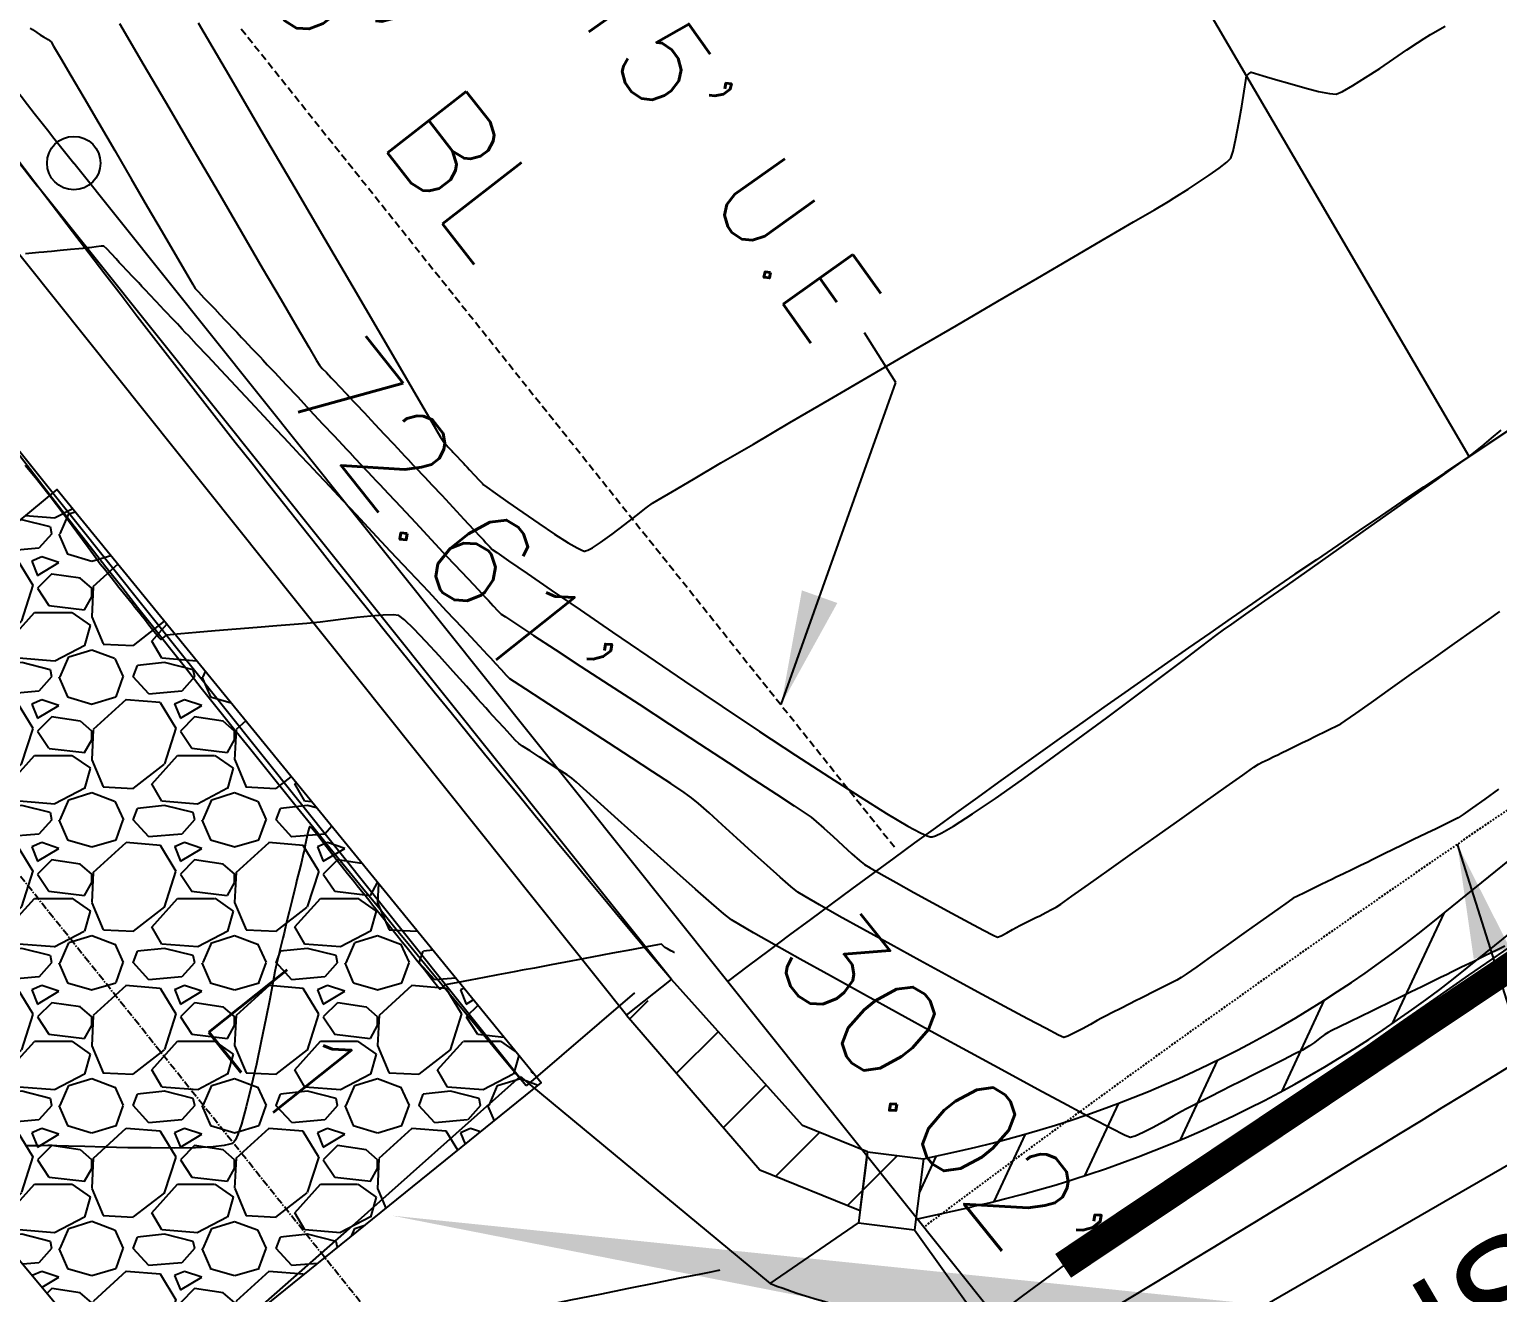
# Model space of a CAD drawing. Header units: feet. Extents: x 23 to 2149517, y -26 to 355304.
# Drawn here: x 2137625.7 to 2137728.4, y 340367 to 340455.4 of the extents above; entities that cross this region are included whole.
import ezdxf

# ---------------------------------------------------------------- set-up
doc = ezdxf.new("R2010")
doc.units = ezdxf.units.FT
doc.header["$MEASUREMENT"] = 0
for name, pattern in [('xhpc023-pt$0$CL', [0.7, 0.5, -0.05, 0.1, -0.05]), ('xhpc023-pt$0$DASHED', [0.75, 0.5, -0.25]), ('xhpc023-pt$0$HIDDEN2', [0.1875, 0.125, -0.0625])]:
    doc.linetypes.add(name, pattern=pattern)
for name, color, linetype in [('A-EC-CURLEX-MATTING', 6, 'Continuous'), ('A-EC-SILT-FENCE', 4, 'SILT_FENCE'), ('A-EC-TEXT2', 4, 'Continuous'), ('A-EC-TXT', 7, 'Continuous'), ('C-TOPO-MAJR-N', 7, 'Continuous'), ('C-TOPO-MINR-N', 2, 'Continuous'), ('xhpc023-pav$0$A-PV-BC', 2, 'Continuous'), ('xhpc023-pav$0$A-SW-N', 6, 'Continuous'), ('xhpc023-pt$0$A-BLDG-SETBACK', 2, 'xhpc023-pt$0$DASHED'), ('xhpc023-pt$0$C-CURB-E', 2, 'Continuous'), ('xhpc023-pt$0$V-CONC', 6, 'Continuous'), ('xhpc023-pt$0$V-ESMT-UTIL-TEXT-N', 2, 'Continuous'), ('xhpc023-pt$0$V-ESMT-VISBILITY-TXT', 2, 'Continuous'), ('xhpc023-pt$0$V-ESMT-VISIBILITY', 7, 'xhpc023-pt$0$HIDDEN2'), ('xhpc023-pt$0$V-PROP-CORN-TEXT-N', 2, 'Continuous'), ('xhpc023-pt$0$V-PROP-N', 2, 'Continuous'), ('xhpc023-pt$0$V-PROP-RWAY-N', 7, 'Continuous'), ('xhpc023-pt$0$V-PROP-SUBD-N', 7, 'Continuous'), ('xhpc023-pt$0$V-RWAY-CNTR-N', 4, 'xhpc023-pt$0$CL'), ('xhpc023-pt$0$V-SUBD-TEXT-N', 2, 'Continuous'), ('xhpc023-pt$0$xHPC007pt_PHASE1A$0$V-PROP-N', 6, 'Continuous')]:
    doc.layers.add(name, color=color, linetype=linetype)
doc.styles.add('L100', font='simplex', dxfattribs={"height": 10})
doc.styles.get("Standard").update_dxf_attribs({"font": 'arial.ttf'})
doc.styles.add('xhpc023-pt$0$L100', font='simplex', dxfattribs={"height": 10})
doc.styles.add('xhpc023-pt$0$L60', font='simplex', dxfattribs={"height": 6})
doc.styles.add('xhpc023-pt$0$L70', font='simplex.shx', dxfattribs={"height": 7})
doc.styles.add('xhpc023-pt$0$L80', font='simplex', dxfattribs={"height": 8})
doc.styles.add('xhpc023-pt$0$Standard', font='txt')
doc.linetypes.add('SILT_FENCE', pattern='A,0.5,-0.1,["SF",Standard,S=0.1,R=0,X=-0.1,Y=-0.05],-0.1', length=0.7)
doc.dimstyles.new('xhpc023-pt$0$SCOTT', dxfattribs={"dimscale": 0, "dimtxt": 8, "dimasz": 12, "dimexe": 0.05, "dimexo": 0.05, "dimgap": 3, "dimtad": 1, "dimdec": 0, "dimrnd": 1.38778e-17, "dimzin": 0, "dimdsep": 46, "dimtxsty": 'xhpc023-pt$0$L80', "dimcen": 5, "dimclrd": 256, "dimclre": 256, "dimclrt": 256, "dimaunit": 1, "dimadec": 3, "dimazin": 0, "dimtfac": 1, "dimtdec": 0, "dimtofl": 0, "dimtmove": 2, "dimatfit": 0, "dimfxl": 0, "dimtolj": 1, "dimtzin": 0, "dimlwd": -1, "dimlwe": -1, "dimarcsym": 0})
doc.dimstyles.new('xhpc023-pt$0$Standard', dxfattribs={"dimtxt": 0.18, "dimasz": 0.18, "dimexe": 0.18, "dimexo": 0.0625, "dimgap": 0.09, "dimtad": 0, "dimtih": 1, "dimtoh": 1, "dimdec": 4, "dimzin": 0, "dimdsep": 46, "dimtxsty": 'xhpc023-pt$0$Standard', "dimcen": 0.09, "dimadec": 0, "dimazin": 0, "dimtfac": 1, "dimtdec": 4, "dimtofl": 0, "dimtmove": 0, "dimatfit": 3, "dimfxl": 0, "dimtolj": 1, "dimtzin": 0, "dimarcsym": 0})

# ---------------------------------------------------------------- blocks, each defined once
blk = doc.blocks.new('xhpc023-pav')
at = {"layer": 'xhpc023-pav$0$A-SW-N'}
h = blk.add_hatch(dxfattribs=at)
h.set_pattern_fill('ANSI31', color=256, scale=40, angle=20)
h.paths.add_polyline_path([(2138073.73, 340606.49), (2138076.98, 340611.35), (2138072.74, 340612.19), (2138070.41, 340608.71, -0.187069), (2138040.81, 340587.96), (2138021.57, 340583.22, 0.104303), (2137982.9, 340564.57), (2137925.95, 340520.62, -0.048546), (2137876.71, 340489.73), (2137819.32, 340461.07, 0.054336), (2137764.65, 340425.88), (2137723.78, 340392.81, -0.115963), (2137690.8, 340376.9), (2137688.27, 340376.34), (2137687.74, 340372.12), (2137691.66, 340372.99, 0.115963), (2137726.29, 340389.7), (2137767.16, 340422.78, -0.054336), (2137821.11, 340457.49), (2137878.5, 340486.15, 0.048546), (2137928.39, 340517.45), (2137985.35, 340561.41, -0.104303), (2138022.52, 340579.34), (2138041.77, 340584.08, 0.187069)])
h = blk.add_hatch(dxfattribs=at)
h.set_pattern_fill('ANSI31', color=256, scale=40)
edge = h.paths.add_edge_path()
edge.add_line((2137667.49, 340386.39), (2137676.8, 340375.57))
edge.add_line((2137676.8, 340375.57), (2137683.82, 340372.72))
edge.add_line((2137683.82, 340372.72), (2137684.34, 340376.83))
edge.add_line((2137684.34, 340376.83), (2137683.72, 340371.87))
edge.add_line((2137684.34, 340376.83), (2137679.8, 340378.67))
edge.add_line((2137679.8, 340378.67), (2137670.62, 340388.88))
edge.add_line((2137667.72, 340386.25), (2137664.06, 340384.62))
h = blk.add_hatch(dxfattribs=at)
h.set_pattern_fill('ANSI31', color=256, scale=40)
h.paths.add_polyline_path([(2137688.27, 340376.34), (2137684.34, 340376.83), (2137683.72, 340371.87), (2137687.64, 340371.38)])
at = {"layer": 'xhpc023-pav$0$A-PV-BC'}
blk.add_line((2137660.46, 340381.44), (2137619.68, 340432.51), dxfattribs=at)
at = {"layer": 'xhpc023-pav$0$A-SW-N'}
for p, q in [((2137670.62, 340388.88), (2137626.3, 340444.38)), ((2137667.49, 340386.39), (2137623.17, 340441.89)), ((2137726.29, 340389.7), (2137767.16, 340422.78)), ((2137667.49, 340386.39), (2137670.62, 340388.88)), ((2137687.74, 340372.12), (2137691.66, 340372.99))]:
    blk.add_line(p, q, dxfattribs=at)
at = {"layer": 'xhpc023-pav$0$A-SW-N', "flags": 128}
blk.add_lwpolyline([(2137688.27, 340376.34), (2137690.8, 340376.9, 0.115963), (2137723.78, 340392.81), (2137764.65, 340425.88, -0.054336), (2137819.32, 340461.07), (2137876.71, 340489.73, 0.048546), (2137925.95, 340520.62), (2137982.9, 340564.57, -0.104303), (2138021.57, 340583.22), (2138040.81, 340587.96)], format="xyb", dxfattribs=at)
for points in [[(2137684.34, 340376.83), (2137679.8, 340378.67), (2137670.62, 340388.88)], [(2137667.49, 340386.39), (2137676.8, 340375.57), (2137683.82, 340372.72), (2137684.34, 340376.83), (2137683.72, 340371.87)], [(2137684.34, 340376.83), (2137688.27, 340376.34)], [(2137688.27, 340376.34), (2137687.64, 340371.38)], [(2137683.72, 340371.87), (2137687.64, 340371.38)]]:
    blk.add_lwpolyline(points, dxfattribs=at)
at = {"layer": 'xhpc023-pav$0$A-SW-N'}
for centre, radius, start, end in [((2138076.4, 340803.81), 576, 213.81814, 218.60871), ((2137673.45, 340455), 84, 282.5235, 308.9821)]:
    blk.add_arc(centre, radius, start, end, dxfattribs=at)
blk = doc.blocks.new('xhpc023-pt')
at = {"layer": 'xhpc023-pt$0$A-BLDG-SETBACK'}
blk.add_line((2137686.23, 340398.14), (2137640.53, 340455.38), dxfattribs=at)
at = {"layer": 'xhpc023-pt$0$C-CURB-E'}
for p, q in [((2137647.89, 340371.28), (2137660.04, 340382.1)), ((2137660.04, 340382.1), (2137677.54, 340367.61)), ((2137677.54, 340367.61), (2137683.72, 340371.87)), ((2137683.72, 340371.87), (2137687.64, 340371.38)), ((2137687.64, 340371.38), (2137692.32, 340364.82)), ((2137632.11, 340357.41), (2137647.89, 340371.28))]:
    blk.add_line(p, q, dxfattribs=at)
blk.add_arc((2135154.22, 344572.83), 4918.04, 301.19085, 302.46386, dxfattribs=at)
at = {"layer": 'xhpc023-pt$0$V-CONC'}
blk.add_arc((2137692.65, 340407.17), 42.35, 249.1044, 269.5566, dxfattribs=at)
at = {"layer": 'xhpc023-pt$0$V-ESMT-VISIBILITY'}
blk.add_arc((2138355.84, 339480.98), 1113, 123.25144, 126.85495, dxfattribs=at)
at = {"layer": 'xhpc023-pt$0$V-PROP-CORN-TEXT-N'}
blk.add_circle((2137628.81, 340446.02), 1.87, dxfattribs=at)
at = {"layer": 'xhpc023-pt$0$V-PROP-N'}
for radius, end in [(1135, 126.88895), (1105, 140.66549)]:
    blk.add_arc((2138355.84, 339480.98), radius, 121.03995, end, dxfattribs=at)
at = {"layer": 'xhpc023-pt$0$V-PROP-RWAY-N'}
blk.add_line((2137693.27, 340365.3), (2137628.81, 340446.02), dxfattribs=at)
blk.add_arc((2138078.13, 340804.82), 575, 213.86143, 218.60871, dxfattribs=at)
at = {"layer": 'xhpc023-pt$0$V-PROP-SUBD-N'}
blk.add_line((2137726.45, 340425.48), (2137663.63, 340532.85), dxfattribs=at)
at = {"layer": 'xhpc023-pt$0$V-RWAY-CNTR-N'}
blk.add_line((2137666.32, 340344.45), (2137610.17, 340414.77), dxfattribs=at)
at = {"layer": 'xhpc023-pt$0$xHPC007pt_PHASE1A$0$V-PROP-N'}
blk.add_arc((2138355.84, 339480.98), 1105, 121.03995, 140.66549, dxfattribs=at)
at = {"layer": 'xhpc023-pt$0$A-BLDG-SETBACK', "insert": (2137652.96, 340455.3), "char_height": 7, "attachment_point": 2, "rotation": 307.8589, "style": 'xhpc023-pt$0$L70'}
blk.add_mtext("15' BL", dxfattribs=at)
at = {"layer": 'xhpc023-pt$0$V-ESMT-UTIL-TEXT-N', "insert": (2137674.39, 340446.99), "char_height": 6, "attachment_point": 5, "rotation": 305.4904, "style": 'xhpc023-pt$0$L60'}
blk.add_mtext("\\A1;15' U.E", dxfattribs=at)
at = {"layer": 'xhpc023-pt$0$V-ESMT-VISBILITY-TXT', "insert": (2137711.1, 340359.3), "char_height": 7, "width": 82.9204, "attachment_point": 2, "rotation": 30.1497, "style": 'xhpc023-pt$0$L70'}
blk.add_mtext("8'x70' VISIBILITY ESMT.", dxfattribs=at)
at = {"layer": 'xhpc023-pt$0$V-SUBD-TEXT-N', "char_height": 7, "attachment_point": 8, "rotation": 308.6087, "style": 'xhpc023-pt$0$L70'}
for s, insert in [("72.61'", (2137652.56, 340418.52)), ("30.02'", (2137686.81, 340378.57)), ('L1', (2137640.98, 340381.8))]:
    blk.add_mtext(s, dxfattribs=dict(at, insert=insert))
at = {"layer": 'xhpc023-pt$0$V-ESMT-UTIL-TEXT-N'}
blk.add_leader([(2137678.31, 340408.14), (2137686.33, 340430.67), (2137684.13, 340434.13)], dimstyle='xhpc023-pt$0$SCOTT', override={"dimscale": 100, "dimasz": 0.08, "dimexo": 0.0625, "dimgap": 3, "dimtad": 0}, dxfattribs=at)
at = {"layer": 'xhpc023-pt$0$V-ESMT-VISBILITY-TXT'}
blk.add_leader([(2137725.61, 340398.35), (2137735.29, 340367.64), (2137729.63, 340364.33)], dimstyle='xhpc023-pt$0$Standard', override={"dimscale": 100, "dimasz": 0.08, "dimgap": 0.09, "dimtad": 0, "dimpost": "'", "dimtxsty": 'xhpc023-pt$0$L100'}, dxfattribs=at)

msp = doc.modelspace()

# ---------------------------------------------------------------- block references
at = {"layer": 'A-EC-CURLEX-MATTING'}
msp.add_blockref('xhpc023-pt', (0, 0), dxfattribs=at)

# ---------------------------------------------------------------- next in the draw order: hatches: boundary and pattern name
at = {"layer": 'A-EC-TEXT2'}
h = msp.add_hatch(dxfattribs=at)
h.set_pattern_fill('GRAVEL', color=2, scale=10)
h.set_pattern_definition([(228.012787504, (7.2, 10), (-80, -90), [1.34536, -133.19088047]), (184.969740728, (6.3, 9), (120, 10), [2.30868, -228.55924761]), (132.510447078, (4, 8.8), (100, -110), [1.62788, -161.16032596]), (267.273689006, (0.1, 6.3), (10, 200), [2.10238, -208.135580416]), (292.833654178, (0, 4.2), (-50, 120), [2.06155, -204.09373128]), (357.273689006, (0.8, 2.3), (-200, 10), [2.10238, -208.135580416]), (37.694240467, (2.9, 2.2), (-130, -100), [2.78029, -275.24848549]), (72.255328375, (5.1, 3.9), (70, 220), [2.62488, -259.86321497]), (121.429565615, (5.9, 6.4), (-80, 130), [2.1095, -208.840731097]), (175.23635831, (4.8, 8.2), (110, -10), [2.40832, -118.00762579]), (222.397437798, (2.4, 8.4), (-120, -110), [3.11448, -308.33375005]), (138.814074834, (10, 6.2), (-70, 60), [1.06301, -105.238448127]), (171.46923439, (9.2, 6.9), (130, -20), [2.02237, -200.21511416]), (225, (7.2, 7.2), (-1e-15, -10), [1.41421, -12.727925624]), (203.198590514, (6.5, 8.4), (50, 20), [0.76158, -75.39615106]), (291.80140949, (5.8, 8.1), (-10, 30), [1.07703, -52.77461807]), (30.96375653, (6.2, 7.1), (30, 20), [1.74929, -56.56022895]), (161.56505118, (7.7, 8), (20, -10), [1.26491, -30.3578666]), (16.389540334, (0, 8.1), (100, 30), [1.772, -175.428451467]), (70.346175942, (1.7, 8.6), (-40.00000000001, -110.00000000003), [1.48661, -147.174077473]), (293.198590514, (7.7, 10), (-20, 50), [1.52315, -74.63458106]), (343.610459666, (8.3, 8.6), (-100, 30), [1.772, -175.428451467]), (339.44395478, (0, 1.9), (-50, 20), [1.7088, -83.731237453]), (294.77514057, (1.6, 1.3), (-50, 110), [1.43178, -141.746430633]), (66.801409486, (7.8, 0), (20, 50), [1.52315, -74.63458106]), (17.354024636, (8.4, 1.4), (-130, -40), [1.67631, -165.954236142]), (69.44395478, (2.9, 0), (-20, -50), [0.8544, -84.585637453]), (101.30993247, (7.2, 0), (-10, 40), [0.5099, -50.480295136]), (165.96375653, (7.1, 0.5), (30, -10), [2.06155, -39.169506256]), (186.009005957, (5.1, 1), (100, 10), [1.9105, -189.139231745]), (303.69006753, (6.2, 6.2), (-10, 20), [1.44222, -34.613292755]), (353.157226587, (7, 5), (170, -20), [2.51794, -249.27562624]), (60.9453959, (9.5, 4.7), (-40, -70), [1.02956, -101.92674141]), (90, (10, 5.6), (-10, 10), [0.6, -9.4]), (120.256437164, (4.9, 1.3), (40, -70), [1.38924, -137.535199894]), (48.012787504, (4.2, 2.5), (80, 90), [2.69072, -131.84552047]), (0, (6, 4.5), (10, 10), [2.6, -7.4]), (325.30484647, (8.6, 4.5), (100, -70), [1.58114, -156.53274301]), (254.0546041, (9.9, 3.6), (-10, -40), [1.45602, -71.345078893]), (207.645975364, (9.5, 2.2), (-190, -100), [2.37065, -234.694741823]), (175.42607874, (7.4, 1.1), (-130, 10), [2.50799, -248.29073408])])
h.paths.add_polyline_path([(2137633.53, 340359.04), (2137661.5, 340381.65), (2137627.63, 340423.18), (2137599.48, 340399.86)])

# ---------------------------------------------------------------- next in the draw order: linework, layer by layer
at = {"layer": 'A-EC-CURLEX-MATTING'}
for points in [[(2137670.62, 340388.88, -0.020906), (2137597.86, 340483.23, -0.00681), (2137601.18, 340497.47), (2137834.97, 340634.24, -5.810571), (2137834.97, 340634.24, 0.811703), (2137866.43, 340724.84, 0.069055), (2137866.43, 340724.84), (2137654.43, 341086.23, -0.149441), (2137653.08, 341091.91, 0.824303), (2137560.97, 341116.03, -0.149441), (2137557, 341111.73), (2137389.06, 341013.48, -0.149441), (2137383.37, 341012.13, 0.824289), (2137359.25, 340920.01, -0.14935), (2137363.55, 340916.05), (2137406.28, 340843.01, -0.100424), (2137467.54, 340663.68, 0.039884), (2137488.12, 340566.52, 0.039884)], [(2137660.46, 340381.44, -0.020999), (2137590.35, 340472.58, -0.432054), (2137598.5, 340508.07), (2137827.01, 340641.75, -0.15088), (2137838.5, 340644.44, 0.784499), (2137861.31, 340715.67, -0.088743), (2137856.2, 340721.53), (2137645.8, 341081.18, -0.149441), (2137643.1, 341092.55, 0.824303), (2137569.98, 341111.7, -0.149441), (2137562.05, 341103.1), (2137394.11, 341004.84, -0.149441), (2137382.73, 341002.15, 0.824289), (2137363.58, 340929.03, -0.14935), (2137372.18, 340921.1), (2137414.92, 340848.06, -0.100424), (2137477.46, 340664.97, 0.039884), (2137497.71, 340569.37, 1.206369)]]:
    msp.add_lwpolyline(points, format="xyb", dxfattribs=at)
msp.add_lwpolyline([(2137668.05, 340387.95), (2137660.46, 340381.44)], dxfattribs=at)
at = {"layer": 'A-EC-SILT-FENCE', "const_width": 2, "elevation": 569}
msp.add_lwpolyline([(2137698.03, 340368.85), (2137786.06, 340427.75), (2138063.17, 340594.52), (2138071.96, 340628.98)], dxfattribs=at)
at = {"layer": 'A-EC-TEXT2', "color": 2}
msp.add_lwpolyline([(2137633.53, 340359.04), (2137661.5, 340381.65), (2137627.63, 340423.18), (2137599.48, 340399.86)], close=True, dxfattribs=at)
at = {"layer": 'C-TOPO-MAJR-N', "color": 7, "linetype": 'Continuous', "lineweight": -3, "elevation": 570}
msp.add_lwpolyline([(2137625.75, 340455.46), (2137625.91, 340455.36), (2137626.23, 340455.15), (2137626.46, 340455), (2137626.68, 340454.86), (2137627.01, 340454.66), (2137627.22, 340454.5), (2137627.4, 340454.2), (2137627.88, 340453.39), (2137628.6, 340452.16), (2137629.51, 340450.6), (2137630.55, 340448.82), (2137631.67, 340446.89), (2137632.82, 340444.92), (2137633.95, 340442.99), (2137634.99, 340441.2), (2137635.91, 340439.64), (2137636.63, 340438.4), (2137637.12, 340437.57), (2137637.31, 340437.25), (2137637.54, 340437), (2137637.91, 340436.6), (2137638.26, 340436.24), (2137638.41, 340436.08), (2137638.46, 340436.03), (2137638.51, 340435.99), (2137638.67, 340435.81), (2137639.03, 340435.43), (2137639.41, 340435.02), (2137639.66, 340434.77), (2137639.87, 340434.54), (2137640.21, 340434.18), (2137640.55, 340433.82), (2137640.77, 340433.59), (2137640.97, 340433.37), (2137641.3, 340433.02), (2137641.63, 340432.68), (2137641.84, 340432.46), (2137642.04, 340432.25), (2137642.35, 340431.91), (2137642.67, 340431.57), (2137642.87, 340431.36), (2137643.12, 340431.1), (2137643.68, 340430.5), (2137644.45, 340429.68), (2137645.33, 340428.73), (2137646.22, 340427.78), (2137647.02, 340426.94), (2137647.61, 340426.31), (2137647.9, 340426), (2137648.12, 340425.76), (2137648.48, 340425.37), (2137648.91, 340424.91), (2137649.34, 340424.46), (2137649.7, 340424.07), (2137649.93, 340423.83), (2137650.21, 340423.54), (2137650.82, 340422.88), (2137651.68, 340421.96), (2137652.71, 340420.86), (2137653.82, 340419.68), (2137654.92, 340418.5), (2137655.94, 340417.41), (2137656.79, 340416.51), (2137657.37, 340415.89), (2137657.62, 340415.63), (2137657.82, 340415.4), (2137658.16, 340415.04), (2137658.49, 340414.68), (2137658.71, 340414.46), (2137659.01, 340414.26), (2137659.79, 340413.75), (2137660.98, 340412.97), (2137662.5, 340411.97), (2137664.29, 340410.8), (2137666.27, 340409.51), (2137668.36, 340408.15), (2137670.49, 340406.75), (2137672.59, 340405.38), (2137674.59, 340404.07), (2137676.4, 340402.88), (2137677.97, 340401.86), (2137679.21, 340401.04), (2137680.05, 340400.49), (2137680.41, 340400.24), (2137680.76, 340399.95), (2137681.29, 340399.47), (2137681.93, 340398.89), (2137682.61, 340398.27), (2137683.25, 340397.68), (2137683.79, 340397.21), (2137684.14, 340396.93), (2137684.52, 340396.7), (2137685.29, 340396.26), (2137686.35, 340395.67), (2137687.59, 340394.98), (2137688.92, 340394.25), (2137690.24, 340393.53), (2137691.45, 340392.88), (2137692.45, 340392.35), (2137693.14, 340391.99), (2137693.43, 340391.85), (2137693.69, 340391.94), (2137694.09, 340392.15), (2137694.49, 340392.38), (2137694.75, 340392.52), (2137695.01, 340392.66), (2137695.43, 340392.87), (2137695.85, 340393.08), (2137696.12, 340393.22), (2137696.39, 340393.35), (2137696.83, 340393.57), (2137697.27, 340393.8), (2137697.54, 340393.94), (2137697.86, 340394.16), (2137698.64, 340394.71), (2137699.81, 340395.54), (2137701.25, 340396.57), (2137702.89, 340397.73), (2137704.62, 340398.95), (2137706.35, 340400.18), (2137707.99, 340401.34), (2137709.44, 340402.37), (2137710.6, 340403.19), (2137711.38, 340403.74), (2137711.7, 340403.96), (2137711.95, 340404.09), (2137712.37, 340404.29), (2137712.78, 340404.49), (2137713.05, 340404.62), (2137713.32, 340404.75), (2137713.75, 340404.96), (2137714.18, 340405.18), (2137714.46, 340405.31), (2137714.74, 340405.45), (2137715.19, 340405.67), (2137715.64, 340405.89), (2137715.93, 340406.03), (2137716.22, 340406.17), (2137716.7, 340406.4), (2137717.17, 340406.63), (2137717.47, 340406.78), (2137717.77, 340406.99), (2137718.52, 340407.51), (2137719.6, 340408.28), (2137720.94, 340409.22), (2137722.41, 340410.27), (2137723.94, 340411.35), (2137725.42, 340412.4), (2137726.75, 340413.34), (2137727.83, 340414.1), (2137728.58, 340414.63)], dxfattribs=at)
at = {"layer": 'C-TOPO-MINR-N', "color": 2, "linetype": 'Continuous', "lineweight": -3}
for points, elevation in [([(2137632.01, 340455.79), (2137633.71, 340452.88), (2137635.45, 340449.9), (2137637.2, 340446.91), (2137638.9, 340444), (2137640.51, 340441.24), (2137642, 340438.69), (2137643.32, 340436.45), (2137644.42, 340434.56), (2137645.26, 340433.13), (2137645.8, 340432.2), (2137646, 340431.87), (2137646.19, 340431.65), (2137646.48, 340431.36), (2137646.62, 340431.21), (2137646.67, 340431.15), (2137646.82, 340430.99), (2137647.12, 340430.68), (2137647.32, 340430.46), (2137647.51, 340430.27), (2137647.77, 340429.99), (2137647.95, 340429.8), (2137648.13, 340429.61), (2137648.38, 340429.34), (2137648.56, 340429.16), (2137648.73, 340428.98), (2137648.97, 340428.72), (2137649.14, 340428.54), (2137649.37, 340428.3), (2137649.88, 340427.75), (2137650.53, 340427.05), (2137651.2, 340426.35), (2137651.72, 340425.78), (2137651.98, 340425.51), (2137652.21, 340425.27), (2137652.56, 340424.89), (2137652.91, 340424.52), (2137653.13, 340424.28), (2137653.36, 340424.04), (2137653.86, 340423.5), (2137654.55, 340422.77), (2137655.33, 340421.94), (2137656.1, 340421.11), (2137656.78, 340420.38), (2137657.27, 340419.86), (2137657.48, 340419.65), (2137657.65, 340419.45), (2137657.91, 340419.17), (2137658.09, 340418.99), (2137658.4, 340418.77), (2137659.23, 340418.19), (2137660.53, 340417.3), (2137662.22, 340416.13), (2137664.23, 340414.75), (2137666.51, 340413.2), (2137668.97, 340411.52), (2137671.54, 340409.77), (2137674.17, 340408), (2137676.78, 340406.25), (2137679.31, 340404.58), (2137681.68, 340403.04), (2137683.82, 340401.66), (2137685.67, 340400.51), (2137687.16, 340399.62), (2137688.05, 340399.15), (2137688.52, 340398.94), (2137688.72, 340398.87), (2137688.79, 340398.87), (2137688.87, 340398.87), (2137689.09, 340398.94), (2137689.54, 340399.15), (2137690.37, 340399.62), (2137691.7, 340400.47), (2137693.31, 340401.56), (2137695.12, 340402.84), (2137697.07, 340404.25), (2137699.08, 340405.72), (2137701.1, 340407.21), (2137703.04, 340408.67), (2137704.84, 340410.02), (2137706.43, 340411.22), (2137707.74, 340412.22), (2137708.71, 340412.95), (2137709.26, 340413.35), (2137709.84, 340413.76), (2137710.82, 340414.45), (2137712.14, 340415.39), (2137713.72, 340416.49), (2137715.47, 340417.73), (2137717.32, 340419.03), (2137719.19, 340420.35), (2137721, 340421.63), (2137722.67, 340422.81), (2137724.13, 340423.84), (2137725.3, 340424.67), (2137726.1, 340425.23), (2137726.45, 340425.48), (2137726.8, 340425.77), (2137727.35, 340426.22), (2137728.01, 340426.77), (2137728.67, 340427.32)], 571), ([(2137637.51, 340455.84), (2137639.8, 340451.93), (2137642.07, 340448.05), (2137644.27, 340444.28), (2137646.37, 340440.69), (2137648.33, 340437.35), (2137650.1, 340434.33), (2137651.64, 340431.69), (2137652.91, 340429.52), (2137653.87, 340427.88), (2137654.47, 340426.85), (2137654.69, 340426.48), (2137654.76, 340426.41), (2137654.83, 340426.33), (2137654.91, 340426.25), (2137654.99, 340426.16), (2137655.07, 340426.08), (2137655.14, 340426.01), (2137655.21, 340425.93), (2137655.28, 340425.86), (2137655.34, 340425.79), (2137655.41, 340425.72), (2137655.58, 340425.54), (2137655.88, 340425.21), (2137656.07, 340425.02), (2137656.2, 340424.87), (2137656.33, 340424.73), (2137656.5, 340424.55), (2137656.84, 340424.19), (2137657.18, 340423.83), (2137657.34, 340423.66), (2137657.41, 340423.59), (2137657.48, 340423.51), (2137657.7, 340423.35), (2137658.3, 340422.92), (2137659.18, 340422.3), (2137660.23, 340421.57), (2137661.35, 340420.8), (2137662.45, 340420.06), (2137663.41, 340419.45), (2137664.03, 340419.09), (2137664.36, 340418.93), (2137664.51, 340418.87), (2137664.56, 340418.87), (2137664.62, 340418.88), (2137664.78, 340418.93), (2137665.11, 340419.1), (2137665.66, 340419.46), (2137666.48, 340420.06), (2137667.36, 340420.72), (2137668.18, 340421.37), (2137668.85, 340421.9), (2137669.29, 340422.21), (2137669.7, 340422.46), (2137670.69, 340423.04), (2137672.18, 340423.91), (2137674.09, 340425.04), (2137676.36, 340426.36), (2137678.92, 340427.86), (2137681.69, 340429.48), (2137684.6, 340431.18), (2137687.58, 340432.92), (2137690.56, 340434.66), (2137693.47, 340436.36), (2137696.24, 340437.97), (2137698.79, 340439.46), (2137701.05, 340440.79), (2137702.95, 340441.9), (2137704.43, 340442.76), (2137705.4, 340443.34), (2137705.8, 340443.58), (2137706.18, 340443.81), (2137706.77, 340444.19), (2137707.49, 340444.67), (2137708.24, 340445.17), (2137708.94, 340445.66), (2137709.48, 340446.08), (2137709.77, 340446.37), (2137709.93, 340446.85), (2137710.12, 340447.73), (2137710.33, 340448.83), (2137710.53, 340450), (2137710.69, 340451.05), (2137710.81, 340451.81), (2137710.87, 340452.12), (2137711.02, 340452.26), (2137711.19, 340452.38), (2137711.43, 340452.31), (2137712.03, 340452.13), (2137712.89, 340451.87), (2137713.9, 340451.58), (2137714.94, 340451.29), (2137715.9, 340451.04), (2137716.67, 340450.89), (2137717.13, 340450.85), (2137717.58, 340451.03), (2137718.29, 340451.44), (2137719.19, 340452), (2137720.18, 340452.65), (2137721.18, 340453.32), (2137722.09, 340453.94), (2137722.82, 340454.43), (2137723.3, 340454.74), (2137723.74, 340455.01), (2137724.76, 340455.6)], 572), ([(2137728.5, 340402.2), (2137727.53, 340401.51), (2137726.67, 340400.9), (2137726.01, 340400.44), (2137725.67, 340400.21), (2137725.34, 340400.03), (2137724.79, 340399.76), (2137724.14, 340399.44), (2137723.48, 340399.13), (2137722.94, 340398.87), (2137722.6, 340398.7), (2137722.27, 340398.54), (2137721.75, 340398.29), (2137721.12, 340397.98), (2137720.5, 340397.68), (2137719.98, 340397.42), (2137719.66, 340397.27), (2137719.34, 340397.11), (2137718.84, 340396.87), (2137718.24, 340396.57), (2137717.64, 340396.28), (2137717.14, 340396.04), (2137716.84, 340395.89), (2137716.54, 340395.74), (2137716.05, 340395.51), (2137715.48, 340395.24), (2137714.91, 340394.96), (2137714.43, 340394.72), (2137714.13, 340394.57), (2137713.78, 340394.33), (2137713.05, 340393.81), (2137712.03, 340393.09), (2137710.84, 340392.24), (2137709.6, 340391.36), (2137708.41, 340390.51), (2137707.39, 340389.78), (2137706.65, 340389.26), (2137706.29, 340389.02), (2137705.98, 340388.85), (2137705.47, 340388.59), (2137704.87, 340388.28), (2137704.26, 340387.98), (2137703.76, 340387.73), (2137703.44, 340387.57), (2137703.14, 340387.42), (2137702.65, 340387.17), (2137702.07, 340386.87), (2137701.49, 340386.58), (2137701, 340386.33), (2137700.71, 340386.18), (2137700.41, 340386.02), (2137699.94, 340385.75), (2137699.39, 340385.44), (2137698.83, 340385.15), (2137698.36, 340384.93), (2137698.07, 340384.84), (2137697.71, 340385), (2137696.84, 340385.45), (2137695.54, 340386.13), (2137693.92, 340387), (2137692.07, 340388), (2137690.06, 340389.09), (2137688, 340390.22), (2137685.97, 340391.33), (2137684.07, 340392.39), (2137682.37, 340393.33), (2137680.99, 340394.11), (2137679.99, 340394.69), (2137679.48, 340395), (2137678.99, 340395.39), (2137678.24, 340396.04), (2137677.32, 340396.86), (2137676.28, 340397.8), (2137675.21, 340398.77), (2137674.18, 340399.71), (2137673.26, 340400.55), (2137672.52, 340401.2), (2137672.03, 340401.61), (2137671.52, 340401.97), (2137670.58, 340402.6), (2137669.32, 340403.43), (2137667.83, 340404.4), (2137666.21, 340405.45), (2137664.57, 340406.52), (2137662.99, 340407.54), (2137661.58, 340408.46), (2137660.43, 340409.2), (2137659.65, 340409.72), (2137659.32, 340409.94), (2137659.09, 340410.17), (2137658.73, 340410.55), (2137658.33, 340410.98), (2137657.98, 340411.37), (2137657.76, 340411.61), (2137657.5, 340411.88), (2137656.89, 340412.53), (2137656, 340413.49), (2137654.89, 340414.67), (2137653.64, 340416.01), (2137652.31, 340417.42), (2137650.98, 340418.84), (2137649.71, 340420.19), (2137648.58, 340421.4), (2137647.66, 340422.38), (2137647.02, 340423.07), (2137646.73, 340423.38), (2137646.4, 340423.73), (2137645.88, 340424.28), (2137645.27, 340424.93), (2137644.65, 340425.59), (2137644.14, 340426.14), (2137643.81, 340426.49), (2137643.52, 340426.8), (2137642.93, 340427.43), (2137642.12, 340428.29), (2137641.17, 340429.31), (2137640.14, 340430.41), (2137639.12, 340431.5), (2137638.18, 340432.5), (2137637.4, 340433.33), (2137636.85, 340433.92), (2137636.61, 340434.17), (2137636.4, 340434.4), (2137636.06, 340434.76), (2137635.67, 340435.17), (2137635.33, 340435.53), (2137635.12, 340435.76), (2137634.9, 340435.99), (2137634.55, 340436.36), (2137634.15, 340436.78), (2137633.8, 340437.15), (2137633.58, 340437.38), (2137633.35, 340437.63), (2137632.97, 340438.03), (2137632.55, 340438.47), (2137632.19, 340438.86), (2137631.99, 340439.07), (2137631.78, 340439.31), (2137631.44, 340439.68), (2137631.11, 340440.03), (2137630.92, 340440.2), (2137630.72, 340440.2), (2137630.38, 340440.17), (2137630.06, 340440.12), (2137629.91, 340440.1), (2137629.8, 340440.09), (2137629.68, 340440.08), (2137629.56, 340440.07), (2137629.43, 340440.05), (2137629.17, 340440.03), (2137628.58, 340439.97), (2137627.86, 340439.9), (2137627.25, 340439.84), (2137626.95, 340439.81), (2137626.71, 340439.79), (2137626.37, 340439.76), (2137626.14, 340439.74), (2137625.9, 340439.71), (2137625.43, 340439.67)], 569), ([(2137728.93, 340391.22), (2137728.32, 340390.92), (2137727.54, 340390.54), (2137726.71, 340390.13), (2137725.91, 340389.74), (2137725.26, 340389.42), (2137724.86, 340389.22), (2137724.47, 340389.04), (2137723.87, 340388.74), (2137723.12, 340388.38), (2137722.34, 340388), (2137721.6, 340387.63), (2137721, 340387.34), (2137720.63, 340387.16), (2137720.24, 340386.97), (2137719.62, 340386.67), (2137718.87, 340386.31), (2137718.08, 340385.92), (2137717.37, 340385.58), (2137716.83, 340385.31), (2137716.57, 340385.17), (2137716.35, 340385.03), (2137716, 340384.78), (2137715.61, 340384.49), (2137715.26, 340384.24), (2137715.04, 340384.1), (2137714.77, 340383.95), (2137714.2, 340383.66), (2137713.44, 340383.27), (2137712.61, 340382.85), (2137711.82, 340382.45), (2137711.17, 340382.12), (2137710.77, 340381.92), (2137710.4, 340381.73), (2137709.81, 340381.44), (2137709.09, 340381.07), (2137708.33, 340380.68), (2137707.61, 340380.32), (2137707.03, 340380.02), (2137706.66, 340379.84), (2137706.31, 340379.64), (2137705.74, 340379.32), (2137705.05, 340378.93), (2137704.32, 340378.53), (2137703.63, 340378.18), (2137703.07, 340377.93), (2137702.71, 340377.83), (2137702.33, 340377.99), (2137701.42, 340378.45), (2137700.05, 340379.16), (2137698.31, 340380.09), (2137696.27, 340381.19), (2137693.99, 340382.42), (2137691.56, 340383.75), (2137689.05, 340385.12), (2137686.52, 340386.51), (2137684.07, 340387.86), (2137681.75, 340389.14), (2137679.64, 340390.31), (2137677.82, 340391.33), (2137676.37, 340392.16), (2137675.34, 340392.75), (2137674.83, 340393.07), (2137674.3, 340393.49), (2137673.43, 340394.22), (2137672.32, 340395.2), (2137671.03, 340396.35), (2137669.65, 340397.59), (2137668.25, 340398.85), (2137666.9, 340400.06), (2137665.69, 340401.16), (2137664.7, 340402.05), (2137663.99, 340402.69), (2137663.65, 340402.98), (2137663.32, 340403.21), (2137662.77, 340403.57), (2137662.09, 340404.01), (2137661.38, 340404.46), (2137660.73, 340404.88), (2137660.21, 340405.22), (2137659.94, 340405.41), (2137659.7, 340405.64), (2137659.33, 340406.03), (2137658.91, 340406.49), (2137658.48, 340406.96), (2137658.12, 340407.35), (2137657.9, 340407.59), (2137657.63, 340407.89), (2137657.06, 340408.53), (2137656.28, 340409.42), (2137655.36, 340410.45), (2137654.39, 340411.52), (2137653.44, 340412.55), (2137652.6, 340413.43), (2137651.95, 340414.06), (2137651.56, 340414.35), (2137651.15, 340414.41), (2137650.46, 340414.39), (2137649.59, 340414.32), (2137648.62, 340414.22), (2137647.65, 340414.1), (2137646.77, 340413.99), (2137646.05, 340413.9), (2137645.59, 340413.85), (2137645.11, 340413.81), (2137644.22, 340413.73), (2137643.02, 340413.64), (2137641.63, 340413.52), (2137640.16, 340413.4), (2137638.7, 340413.28), (2137637.38, 340413.17), (2137636.29, 340413.07), (2137635.56, 340413.01), (2137635.27, 340412.98), (2137635.16, 340412.89), (2137635, 340412.75), (2137634.89, 340412.68), (2137634.74, 340412.84), (2137634.43, 340413.22), (2137634.07, 340413.69), (2137633.75, 340414.1), (2137633.59, 340414.3), (2137633.45, 340414.48), (2137633.23, 340414.75), (2137633.09, 340414.93), (2137632.91, 340415.16), (2137632.5, 340415.66), (2137631.97, 340416.33), (2137631.42, 340417.02), (2137630.95, 340417.6), (2137630.66, 340417.96), (2137630.38, 340418.34), (2137629.81, 340419.12), (2137629.03, 340420.19), (2137628.12, 340421.42), (2137627.16, 340422.69), (2137626.23, 340423.87), (2137625.41, 340424.86)], 568), ([(2137670.83, 340390.77), (2137670.82, 340390.78), (2137670.75, 340390.82), (2137670.59, 340390.9), (2137670.35, 340391.03), (2137670.17, 340391.13), (2137670.05, 340391.25), (2137669.92, 340391.36), (2137669.65, 340391.31), (2137668.91, 340391.17), (2137667.83, 340390.97), (2137666.51, 340390.72), (2137665.06, 340390.45), (2137663.59, 340390.17), (2137662.21, 340389.91), (2137661.04, 340389.69), (2137660.17, 340389.53), (2137659.73, 340389.45), (2137659.25, 340389.36), (2137658.47, 340389.21), (2137657.52, 340389.03), (2137656.54, 340388.85), (2137655.67, 340388.69), (2137655.05, 340388.57), (2137654.8, 340388.52), (2137654.71, 340388.45), (2137654.62, 340388.38), (2137654.52, 340388.29), (2137654.42, 340388.22), (2137654.26, 340388.41), (2137653.87, 340388.9), (2137653.34, 340389.56), (2137652.79, 340390.25), (2137652.33, 340390.84), (2137652.04, 340391.19), (2137651.79, 340391.51), (2137651.35, 340392.05), (2137650.81, 340392.73), (2137650.25, 340393.43), (2137649.74, 340394.07), (2137649.36, 340394.55), (2137649.19, 340394.76), (2137649.06, 340394.92), (2137648.85, 340395.19), (2137648.64, 340395.45), (2137648.5, 340395.62), (2137648.33, 340395.84), (2137647.97, 340396.28), (2137647.55, 340396.81), (2137647.17, 340397.29), (2137646.93, 340397.58), (2137646.7, 340397.89), (2137646.31, 340398.41), (2137645.88, 340398.97), (2137645.57, 340399.34), (2137645.41, 340399.53), (2137645.34, 340399.58), (2137645.33, 340399.59), (2137645.31, 340399.58), (2137645.27, 340399.5), (2137645.21, 340399.27), (2137645.11, 340398.86), (2137645, 340398.32), (2137644.94, 340397.98), (2137644.86, 340397.67), (2137644.73, 340397.11), (2137644.57, 340396.46), (2137644.42, 340395.87), (2137644.34, 340395.51), (2137644.25, 340395.13), (2137644.08, 340394.46), (2137643.88, 340393.63), (2137643.68, 340392.8), (2137643.52, 340392.14), (2137643.44, 340391.79), (2137643.37, 340391.51), (2137643.26, 340391.04), (2137643.13, 340390.52), (2137643.02, 340390.06), (2137642.95, 340389.77), (2137642.88, 340389.44), (2137642.74, 340388.66), (2137642.52, 340387.52), (2137642.24, 340386.13), (2137641.93, 340384.58), (2137641.59, 340382.97), (2137641.23, 340381.4), (2137640.88, 340379.97), (2137640.54, 340378.77), (2137640.29, 340378.04), (2137640.12, 340377.67), (2137640.01, 340377.51), (2137639.96, 340377.46), (2137639.91, 340377.42), (2137639.73, 340377.36), (2137639.33, 340377.27), (2137638.56, 340377.19), (2137637.32, 340377.12), (2137635.84, 340377.09), (2137634.23, 340377.1), (2137632.58, 340377.12), (2137631, 340377.15), (2137629.58, 340377.2), (2137628.43, 340377.23), (2137627.63, 340377.26), (2137627.29, 340377.27), (2137627, 340377.27), (2137626.52, 340377.26), (2137625.99, 340377.25), (2137625.51, 340377.25)], 567), ([(2137674.01, 340368.54), (2137673.95, 340368.53), (2137673.79, 340368.5), (2137673.38, 340368.41), (2137672.57, 340368.25), (2137671.2, 340367.98), (2137669.52, 340367.64), (2137667.63, 340367.26), (2137665.61, 340366.85), (2137663.56, 340366.44), (2137661.57, 340366.03), (2137659.74, 340365.66), (2137658.15, 340365.34), (2137656.89, 340365.09), (2137656.07, 340364.92), (2137655.77, 340364.86), (2137655.64, 340364.76), (2137655.52, 340364.66)], 567)]:
    msp.add_lwpolyline(points, dxfattribs=dict(at, elevation=elevation))

# ---------------------------------------------------------------- next in the draw order: block references
msp.add_blockref('xhpc023-pav', (0, 0))

# ---------------------------------------------------------------- next in the draw order: texts
at = {"layer": 'A-EC-TXT', "insert": (2137714.15, 340362.64, 568), "char_height": 8, "attachment_point": 1, "rotation": 30.3291, "style": 'L100', "bg_fill": 3, "box_fill_scale": 1.5, "bg_fill_color": 256, "bg_fill_transparency": 0}
msp.add_mtext_dynamic_manual_height_columns('\\pi0.32561;{\\fArial|b0|i0|c0|p34;INSTALL CONSTRUCTION\\P\\pi10.181;ENTRANCE AND SIGN\\P\\pi49.417;BOARD}', width=137.1642, gutter_width=20, heights=[0], dxfattribs=at)

# ---------------------------------------------------------------- next in the draw order: linework, layer by layer
at = {"layer": 'A-EC-TXT', "elevation": 568}
msp.add_lwpolyline([(2137730.29, 340326.67), (2137708.68, 340364.1), (2137833.83, 340436.36), (2137855.45, 340398.92)], close=True, dxfattribs=at)
at = {"layer": 'A-EC-TXT'}
for points in [[(2137708.68, 340364.1, 568), (2137651.1, 340372.36, 568), (2137712.15, 340366.1, 568), (2137651.1, 340372.36, 568)], [(2137708.68, 340364.1, 568), (2137651.1, 340372.36, 568), (2137710.68, 340360.64, 568), (2137651.1, 340372.36, 568)]]:
    msp.add_solid(points, dxfattribs=at)

doc.saveas('drawing.dxf')
